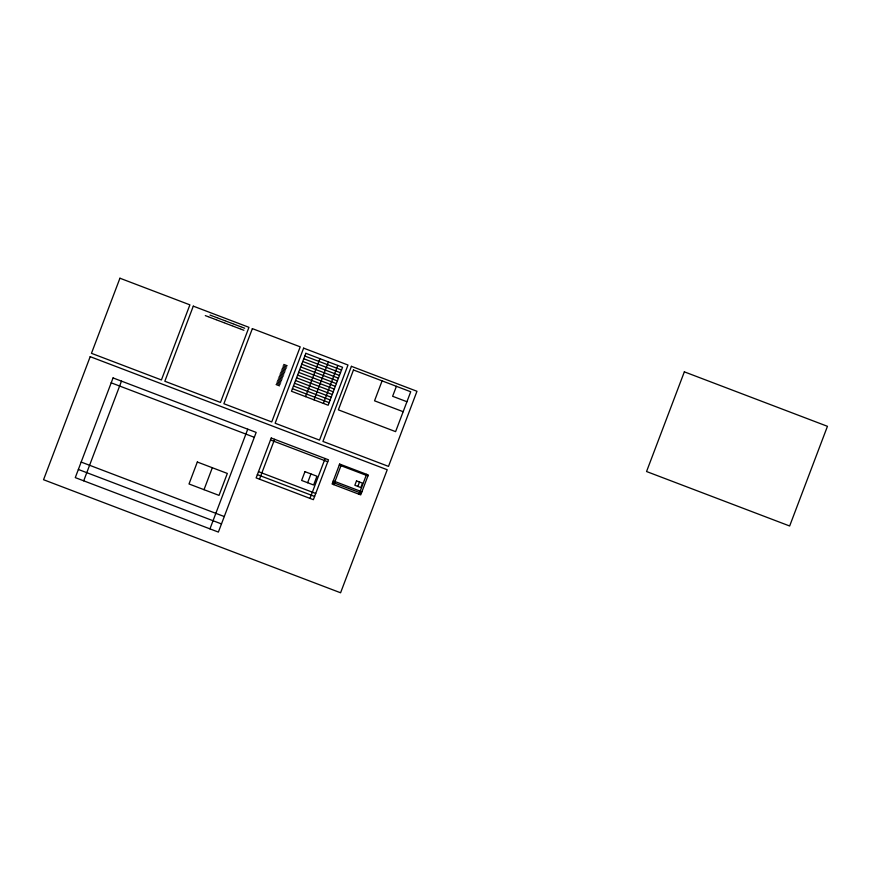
<?xml version="1.0" encoding="UTF-8"?>
<svg xmlns="http://www.w3.org/2000/svg" width="871" height="871" viewBox="0 0 871 871"><rect width="100%" height="100%" fill="white"/><g stroke="black" fill="none" stroke-linecap="round" stroke-linejoin="round"><path stroke-width="1.31" d="M83.692 480.814L121.483 381.128M204.01 489.676L212.328 467.727M209.955 528.871L247.745 429.185M259.493 479.181L274.615 439.3M305.536 396.621L319.929 358.667M314.039 399.854L328.421 361.901M323.391 403.415L337.774 365.461M307.626 482.719L310.947 473.944M310 498.397L325.112 458.527M333.789 484.635L341.345 464.7M382.097 380.867L374.541 400.812L403.164 411.7M357.85 486.41L359.516 482.022M396.403 386.321L392.625 396.283L406.942 401.738M359.037 494.249L366.593 474.314M210.009 315.052L213.286 316.304M213.928 316.543L217.206 317.795M217.848 318.035L221.136 319.287M221.778 319.526L225.056 320.778M225.698 321.018L228.975 322.27M229.617 322.52L232.905 323.762M233.548 324.012L236.825 325.253M237.467 325.504L240.744 326.756M241.387 326.995L244.675 328.236M205.306 315.607L208.583 316.848M209.225 317.098L212.513 318.34M213.155 318.59L216.433 319.842M217.075 320.082L220.352 321.334M220.994 321.573L224.283 322.825M224.925 323.065L228.202 324.317M228.844 324.556L232.121 325.808M232.764 326.059L236.052 327.3M236.694 327.55L239.971 328.803M240.614 329.031L243.902 330.283M304.817 356.032L341.519 370.001M303.794 358.754L340.485 372.723M302.76 361.476L339.461 375.445M301.725 364.198L338.427 378.166M300.691 366.92L337.393 380.888M299.668 369.642L336.358 383.61M283.75 364.426L287.147 365.722M283.238 365.766L286.646 367.061M298.633 372.363L335.335 386.332M282.727 367.105L286.134 368.411M282.215 368.455L285.623 369.75M297.599 375.085L334.301 389.054M281.714 369.794L285.122 371.09M281.202 371.133L284.61 372.429M296.565 377.807L333.266 391.776M280.691 372.483L284.098 373.779M280.179 373.822L283.587 375.118M295.53 380.529L332.232 394.498M279.678 375.161L283.086 376.457M279.166 376.512L282.574 377.807M294.507 383.251L331.198 397.22M278.655 377.851L282.062 379.146M278.143 379.19L281.551 380.485M293.473 385.973L330.174 399.941M277.642 380.54L281.05 381.836M277.13 381.879L280.538 383.175M292.438 388.695L329.14 402.663M276.619 383.218L280.026 384.514M276.107 384.557L279.515 385.864M339.265 465.038L367.9 475.936M270.467 439.964L327.736 461.761M111.118 382.794L254.278 437.286M333.277 480.89L361.901 491.788M332.722 482.371L361.345 493.269M258.48 471.679L315.727 493.465M257.359 474.63L314.605 496.426M81.155 462.066L224.272 516.547M78.357 469.458L221.474 523.928M90.192 356.675L43.55 479.725L340.583 592.781L387.225 469.741L90.192 356.675M119.937 278.219L91.466 353.321L161.418 379.952L189.889 304.85L119.937 278.219M113.056 377.927L75.276 477.613L218.381 532.083L256.172 432.397L113.056 377.927M193.297 306.146L164.826 381.248L220.483 402.435L248.954 327.333L193.297 306.146M197.325 462.022L189.007 483.971L219.013 495.392L227.331 473.443L197.325 462.022M252.361 328.628L223.891 403.73L271.741 421.945L300.212 346.843L252.361 328.628M303.62 348.139L275.149 423.241L319.526 440.127L347.997 365.025L303.62 348.139M271.24 438.026L256.128 477.896L313.375 499.682L328.487 459.812L271.24 438.026M305.852 353.31L291.469 391.264L328.171 405.233L342.553 367.279L305.852 353.31M304.948 471.657L301.627 480.444L313.625 485.005L316.946 476.23L304.948 471.657M351.405 366.321L322.934 441.434L388.499 466.388L416.969 391.275L351.405 366.321M353.474 369.979L338.362 409.849L395.597 431.635L410.72 391.765L353.474 369.979M339.657 464.058L332.101 484.004L360.725 494.891L368.281 474.956L339.657 464.058M356.511 480.879L354.845 485.267L360.844 487.553L362.51 483.165L356.511 480.879M684.345 371.841L646.554 471.527L789.659 525.997L827.45 426.311L684.345 371.841"/></g></svg>
